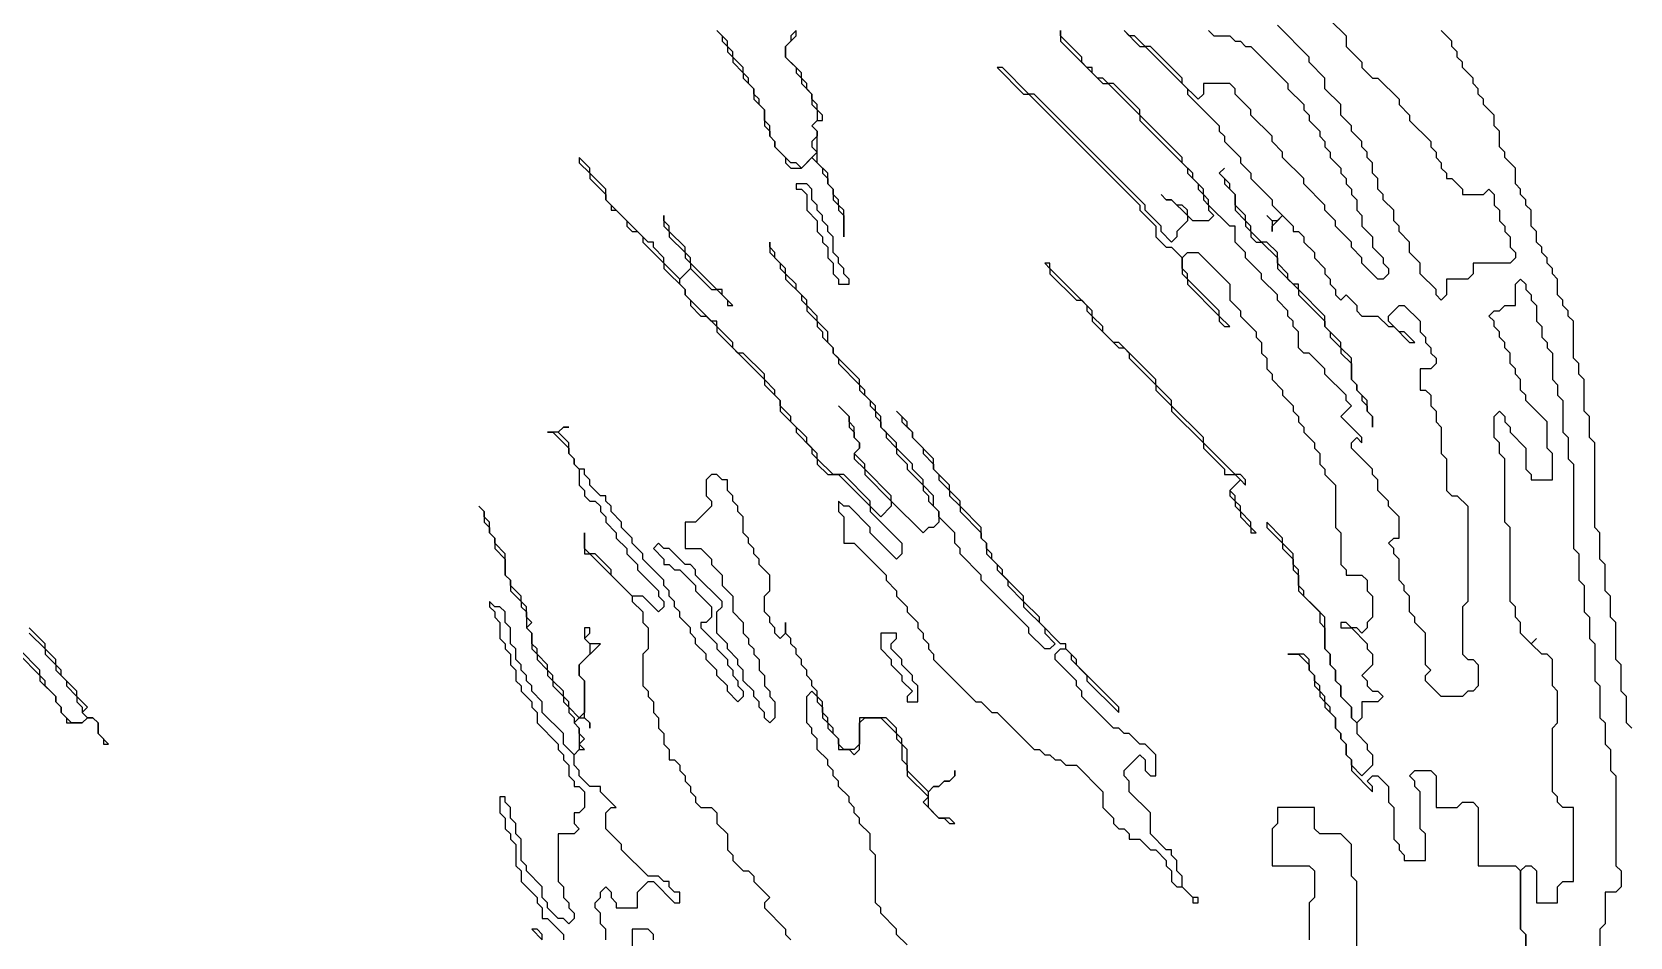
# Model space of a CAD drawing. Header units: metres. Extents: x 0 to 1000, y 0 to 1405.
# Drawn here: x 483.4 to 558.9, y 1160.4 to 1203.2 of the extents above; entities that cross this region are included whole.
import ezdxf

# ---------------------------------------------------------------- set-up
doc = ezdxf.new("R2010")
doc.units = ezdxf.units.M

msp = doc.modelspace()

# ---------------------------------------------------------------- linework, layer by layer
for points in [[(544.75, 1203.75), (545.5, 1203), (545.5, 1202.5), (546.25, 1201.75), (546.25, 1201.5), (546.75, 1201), (547, 1201), (548, 1200), (548, 1199.75), (548.5, 1199.25), (548.5, 1199), (549.5, 1198), (549.5, 1197.75), (549.75, 1197.5), (549.75, 1197.25), (550, 1197), (550, 1196.75), (550.25, 1196.5), (550.25, 1196.25), (550.5, 1196.25), (551, 1195.75), (551, 1195.5), (552, 1195.5), (552.25, 1195.75), (552.5, 1195.5), (552.5, 1195), (552.75, 1194.75), (552.75, 1194.25), (553, 1194), (553, 1193.75), (553.25, 1193.5), (553.25, 1193), (553.5, 1192.75), (553.5, 1192.5), (553.25, 1192.25), (551.5, 1192.25), (551.5, 1191.75), (551.25, 1191.5), (550.25, 1191.5), (550.25, 1190.75), (550, 1190.5), (549.75, 1190.75), (549.75, 1191), (549, 1191.75), (549, 1192.25), (548.5, 1192.75), (548.5, 1193.25), (548, 1193.75), (548, 1194), (547.75, 1194.25), (547.75, 1194.75), (547.25, 1195.25), (547.25, 1195.5), (547, 1195.75), (547, 1196.25), (546.75, 1196.5), (546.75, 1197), (546.5, 1197.25), (546.5, 1197.5), (546.25, 1197.75), (546.25, 1198), (545.75, 1198.5), (545.75, 1198.75), (545.25, 1199.25), (545.25, 1199.75), (544.5, 1200.5), (544.5, 1201), (543.75, 1201.75), (543.75, 1202), (542.25, 1203.5)], [(515.75, 1203.25), (516, 1203), (516, 1202.75), (516.25, 1202.5), (516.25, 1202.25), (516.5, 1202), (516.5, 1201.75), (517, 1201.25), (517, 1201), (517.5, 1200.5), (517.5, 1200), (518, 1199.5), (518, 1198.75), (518.25, 1198.5), (518.25, 1198.25), (518.5, 1198), (518.5, 1197.75), (519, 1197.25), (519, 1197), (519.25, 1196.75), (519.75, 1196.75), (520.25, 1197.25), (520.75, 1196.75), (520.75, 1196.5), (521, 1196.25), (521, 1196), (521.25, 1195.75), (521.25, 1195.25), (521.5, 1195), (521.5, 1194.75), (521.75, 1194.5), (521.75, 1193.5), (521.75, 1194.75), (521.5, 1195), (521.5, 1195.25), (521.25, 1195.5), (521.25, 1195.75), (521, 1196), (521, 1196.5), (520.5, 1197), (520.5, 1198.5), (520.25, 1198.75), (520.5, 1199), (520.75, 1199), (520.75, 1199.25), (520.5, 1199.5), (520.5, 1199.75), (520.25, 1200), (520.25, 1200.25), (520, 1200.5), (520, 1200.75), (519.75, 1201), (519.75, 1201.25), (519, 1202), (519, 1202.5), (519.5, 1203), (519.5, 1203.25), (519.25, 1203), (519.25, 1202.75), (519, 1202.5), (519, 1202), (519.5, 1201.5), (519.5, 1201.25), (519.75, 1201), (519.75, 1200.75), (520.25, 1200.25), (520.25, 1199.75), (520.5, 1199.5), (520.5, 1199), (520.25, 1198.75), (520.5, 1198.5), (520.5, 1198.25), (520.25, 1198), (520.25, 1197.75), (520.5, 1197.5), (519.75, 1196.75), (519.5, 1197), (519.25, 1197), (518.5, 1197.75), (518.5, 1198), (518.25, 1198.25), (518.25, 1198.75), (518, 1199), (518, 1199.5), (517.75, 1199.75), (517.75, 1200), (517.5, 1200.25), (517.5, 1200.5), (517.25, 1200.75), (517.25, 1201), (517, 1201.25), (517, 1201.5), (516.5, 1202), (516.5, 1202.25), (516.25, 1202.5), (516.25, 1202.75), (515.75, 1203.25)], [(532, 1203.25), (532, 1202.75), (534, 1200.75), (534.25, 1200.75), (535.75, 1199.25), (535.75, 1199), (538, 1196.75), (538, 1196.5), (538.5, 1196), (538.5, 1195.75), (538.75, 1195.5), (538.75, 1195.25), (539, 1195), (539, 1194.75), (539.25, 1194.5), (539, 1194.25), (538.25, 1194.25), (538, 1194.5), (538, 1194.75), (537.75, 1195), (537.5, 1195), (537.25, 1195.25), (537, 1195.25), (536.75, 1195.5), (537, 1195.25), (537.25, 1195.25), (538, 1194.5), (538, 1194.25), (537.5, 1193.75), (537.5, 1193.5), (537.25, 1193.25), (536.75, 1193.75), (536.75, 1194), (536, 1194.75), (536, 1195), (530.75, 1200.25), (530.5, 1200.25), (529.25, 1201.5), (529, 1201.5), (530.25, 1200.25), (530.5, 1200.25), (535.75, 1195), (535.75, 1194.75), (536.5, 1194), (536.5, 1193.5), (537, 1193), (537.25, 1193), (537.75, 1192.5), (537.75, 1191.75), (538, 1191.5), (538, 1191.25), (539.5, 1189.75), (539.5, 1189.5), (539.75, 1189.25), (540, 1189.25), (539.5, 1189.75), (539.5, 1190), (538, 1191.5), (538, 1191.75), (537.75, 1192), (537.75, 1192.5), (538, 1192.75), (538.5, 1192.75), (540, 1191.25), (540, 1190.5), (540.5, 1190), (540.5, 1189.75), (541.25, 1189), (541.25, 1188.75), (541.5, 1188.5), (541.5, 1188), (541.75, 1187.75), (541.75, 1187.25), (542, 1187), (542, 1186.75), (542.5, 1186.25), (542.5, 1186), (543, 1185.5), (543, 1185.25), (543.25, 1185), (543.25, 1184.75), (543.5, 1184.5), (543.5, 1184.25), (544, 1183.75), (544, 1183.5), (544.25, 1183.25), (544.25, 1182.75), (544.5, 1182.5), (544.5, 1182.25), (545, 1181.75), (545, 1179.75), (545.25, 1179.5), (545.25, 1178), (545.5, 1177.75), (545.5, 1177.5), (546.25, 1177.5), (546.5, 1177.25), (546.5, 1176.75), (546.75, 1176.5), (546.75, 1175.5), (546.5, 1175.25), (546.5, 1175), (546.25, 1174.75), (546, 1175), (545.75, 1175), (545.5, 1175.25), (545.25, 1175.25), (545.25, 1175), (545.75, 1175), (546.5, 1174.25), (546.5, 1174), (546.75, 1173.75), (546.75, 1173.25), (546.25, 1172.75), (546.5, 1172.5), (546.5, 1172.25), (546.75, 1172), (547, 1172), (547.25, 1171.75), (547, 1171.5), (546.25, 1171.5), (546.25, 1170.75), (546, 1170.5), (545.75, 1170.75), (545.75, 1171.25), (545.25, 1171.75), (545.25, 1172.25), (545, 1172.5), (545, 1173), (544.75, 1173.25), (544.75, 1173.75), (544.5, 1174), (544.5, 1175.5), (543.5, 1176.5), (543.5, 1176.75), (543.25, 1177), (543.25, 1177.75), (543, 1178), (543, 1178.5), (542.5, 1179), (542.5, 1179.25), (541.75, 1180), (541.75, 1179.75), (542.5, 1179), (542.5, 1178.75), (543, 1178.25), (543, 1177.75), (543.25, 1177.5), (543.25, 1176.75), (544.25, 1175.75), (544.25, 1175.25), (544.5, 1175), (544.5, 1174), (544.75, 1173.75), (544.75, 1173.25), (545, 1173), (545, 1172.5), (545.25, 1172.25), (545.25, 1171.75), (545.75, 1171.25), (545.75, 1170.75), (546, 1170.5), (546, 1170), (546.5, 1169.5), (546.5, 1169.25), (546.75, 1169), (546.75, 1168.5), (546.25, 1168), (545.75, 1168.5), (545.75, 1168.75), (545.5, 1169), (545.5, 1169.5), (545.25, 1169.75), (545.25, 1170), (545, 1170.25), (545, 1170.75), (544.75, 1171), (544.75, 1171.25), (544.5, 1171.5), (544.5, 1171.75), (544.25, 1172), (544.25, 1172.25), (544, 1172.5), (544, 1172.75), (543.75, 1173), (543.75, 1173.5), (543.5, 1173.75), (542.75, 1173.75), (543.25, 1173.75), (543.75, 1173.25), (543.75, 1173), (544, 1172.75), (544, 1172.25), (544.25, 1172), (544.25, 1171.75), (544.5, 1171.5), (544.5, 1171.25), (545, 1170.75), (545, 1170.25), (545.25, 1170), (545.25, 1169.75), (545.5, 1169.5), (545.5, 1169), (545.75, 1168.75), (545.75, 1168.25), (546.75, 1167.25), (546.75, 1167.5), (546.5, 1167.75), (546.75, 1168), (547, 1168), (547.5, 1167.5), (547.5, 1166.75), (547.75, 1166.5), (547.75, 1165), (548, 1164.75), (548, 1164.5), (548.25, 1164.25), (548.25, 1164), (549.25, 1164), (549.25, 1165.25), (549, 1165.5), (549, 1167.25), (548.75, 1167.5), (548.75, 1167.75), (548.5, 1168), (548.75, 1168.25), (549.5, 1168.25), (549.75, 1168), (549.75, 1166.5), (550.75, 1166.5), (551, 1166.75), (551.5, 1166.75), (551.75, 1166.5), (551.75, 1163.75), (553.5, 1163.75), (553.75, 1163.5), (553.75, 1160.75), (554, 1160.5), (554, 1159.75)], [(535, 1203.25), (535.75, 1202.5), (536, 1202.5), (538, 1200.5), (538, 1200.25), (539.5, 1198.75), (539.5, 1198.5), (539.75, 1198.25), (539.75, 1198), (540.5, 1197.25), (540.5, 1197), (541, 1196.5), (541, 1196.25), (542, 1195.25), (542, 1195), (542.5, 1194.5), (542.25, 1194.25), (542, 1194.25), (541.75, 1194.5), (542, 1194.25), (542, 1193.75), (542, 1194), (542.5, 1194.5), (543, 1194), (543, 1193.75), (543.25, 1193.75), (543.5, 1193.5), (543.5, 1193.25), (544, 1192.75), (544, 1192.5), (544.5, 1192), (544.5, 1191.75), (544.75, 1191.5), (544.75, 1191.25), (545, 1191), (545, 1190.75), (545.25, 1190.5), (545.5, 1190.75), (546, 1190.25), (546, 1190), (546.25, 1189.75), (547, 1189.75), (547.5, 1189.25), (547.75, 1189.25), (548.5, 1188.5), (548.75, 1188.5), (548.25, 1189), (548, 1189), (547.5, 1189.5), (547.5, 1189.75), (548, 1190.25), (548.25, 1190.25), (549, 1189.5), (549, 1189), (549.25, 1188.75), (549.25, 1188.5), (549.5, 1188.25), (549.5, 1188), (549.75, 1187.75), (549.75, 1187.5), (549.5, 1187.25), (549, 1187.25), (549, 1186.25), (549.25, 1186.25), (549.5, 1186), (549.5, 1185.5), (549.75, 1185.25), (549.75, 1184.75), (550, 1184.5), (550, 1183.25), (550.25, 1183), (550.25, 1181.5), (550.5, 1181.25), (550.75, 1181.25), (551.25, 1180.75), (551.25, 1176.25), (551, 1176), (551, 1173.75), (551.25, 1173.5), (551.5, 1173.5), (551.75, 1173.25), (551.75, 1172.25), (551.5, 1172), (551.25, 1172), (551, 1171.75), (550, 1171.75), (549.25, 1172.5), (549.25, 1172.75), (549.5, 1173), (549.25, 1173.25), (549.25, 1174.75), (548.75, 1175.25), (548.75, 1175.5), (548.5, 1175.75), (548.5, 1176.5), (548.25, 1176.75), (548.25, 1177), (548, 1177.25), (548, 1178.25), (547.75, 1178.5), (547.75, 1178.75), (547.5, 1179), (547.75, 1179.25), (548, 1179.25), (548, 1180.25), (547.5, 1180.75), (547.5, 1181), (547, 1181.5), (547, 1182), (546.75, 1182.25), (546.75, 1182.5), (545.75, 1183.5), (545.75, 1183.75), (546, 1184), (546.25, 1183.75), (546.25, 1184), (545.25, 1185), (545.75, 1185.5), (545.5, 1185.75), (545.5, 1186), (544.5, 1187), (544.5, 1187.25), (543.75, 1188), (543.5, 1188), (543.25, 1188.25), (543.25, 1189), (543, 1189.25), (543, 1189.5), (542.75, 1189.75), (542.75, 1190), (542.25, 1190.5), (542.25, 1190.75), (541.5, 1191.5), (541.5, 1191.75), (540.75, 1192.5), (540.75, 1192.75), (540.25, 1193.25), (540.25, 1194), (540, 1194), (539, 1195), (539, 1195.25), (538.75, 1195.5), (538.75, 1195.75), (538.25, 1196.25), (538.25, 1196.5), (537.75, 1197), (537.75, 1197.25), (535.75, 1199.25), (535.75, 1199.5), (534.5, 1200.75), (534.25, 1200.75), (534, 1201), (533.75, 1201), (533.5, 1201.25), (533.5, 1201.5), (533.25, 1201.5), (533, 1201.75), (533, 1202), (532, 1203), (532, 1203.25)], [(539, 1203.25), (539.25, 1203), (540, 1203), (540.25, 1202.75), (540.5, 1202.75), (540.75, 1202.5), (541, 1202.5), (542.75, 1200.75), (542.75, 1200.5), (543.5, 1199.75), (543.5, 1199.5), (543.75, 1199.25), (543.75, 1199), (544.25, 1198.5), (544.25, 1198.25), (544.5, 1198), (544.5, 1197.75), (544.75, 1197.5), (544.75, 1197.25), (545.25, 1196.75), (545.25, 1196.5), (545.5, 1196.25), (545.5, 1196), (545.75, 1195.75), (545.75, 1195.5), (546, 1195.25), (546, 1194.75), (546.25, 1194.5), (546.25, 1194), (546.75, 1193.5), (546.75, 1193), (547.25, 1192.5), (547.25, 1192.25), (547.5, 1192), (547.5, 1191.75), (547.25, 1191.5), (547, 1191.5), (546.25, 1192.25), (546.25, 1192.5), (545.75, 1193), (545.75, 1193.25), (545, 1194), (545, 1194.25), (544.5, 1194.75), (544.5, 1195), (543.5, 1196), (543.5, 1196.25), (542.5, 1197.25), (542.5, 1197.5), (542, 1198), (542, 1198.25), (541, 1199.25), (541, 1199.5), (540.25, 1200.25), (540.25, 1200.5), (540, 1200.75), (538.75, 1200.75), (538.75, 1200.25), (538.5, 1200), (537.75, 1200.75), (537.75, 1201), (536.25, 1202.5), (536, 1202.5), (535.5, 1203), (535.25, 1203), (535, 1203.25)], [(559, 1170.25), (558.75, 1170.5), (558.75, 1171.75), (558.5, 1172), (558.5, 1173.25), (558.25, 1173.5), (558.25, 1175.25), (558, 1175.5), (558, 1176.5), (557.75, 1176.75), (557.75, 1178), (557.5, 1178.25), (557.5, 1179.5), (557.25, 1179.75), (557.25, 1183.75), (557, 1184), (557, 1185), (556.75, 1185.25), (556.75, 1186.75), (556.5, 1187), (556.5, 1187.5), (556.25, 1187.75), (556.25, 1189.5), (556, 1189.75), (556, 1190), (555.75, 1190.25), (555.75, 1190.5), (555.5, 1190.75), (555.5, 1191.5), (555.25, 1191.75), (555.25, 1192), (555, 1192.25), (555, 1192.5), (554.75, 1192.75), (554.75, 1193), (554.5, 1193.25), (554.5, 1193.75), (554.25, 1194), (554.25, 1194.75), (554, 1195), (554, 1195.25), (553.75, 1195.5), (553.75, 1195.75), (553.5, 1196), (553.5, 1196.75), (553, 1197.25), (553, 1197.5), (552.75, 1197.75), (552.75, 1198.5), (552.5, 1198.75), (552.5, 1199.25), (552, 1199.75), (552, 1200), (551.75, 1200.25), (551.75, 1200.5), (551.5, 1200.75), (551.5, 1201), (551, 1201.5), (551, 1201.75), (550.75, 1202), (550.75, 1202.25), (550.5, 1202.5), (550.5, 1202.75), (550, 1203.25)], [(554, 1159.75), (554, 1160.5), (553.75, 1160.75), (553.75, 1163.5), (554, 1163.75), (554.25, 1163.75), (554.5, 1163.5), (554.5, 1162), (555.5, 1162), (555.5, 1162.75), (555.75, 1163), (556.25, 1163), (556.25, 1166.5), (555.75, 1166.5), (555.5, 1166.75), (555.5, 1167), (555.25, 1167.25), (555.25, 1170.25), (555.5, 1170.5), (555.5, 1172), (555.25, 1172.25), (555.25, 1173.5), (555, 1173.75), (554.75, 1173.75), (554.25, 1174.25), (554.5, 1174.5), (554.25, 1174.25), (553.75, 1174.75), (553.75, 1175.25), (553.5, 1175.5), (553.5, 1176), (553.25, 1176.25), (553.25, 1179.75), (553, 1180), (553, 1183), (552.75, 1183.25), (552.75, 1183.75), (552.5, 1184), (552.5, 1185), (552.75, 1185.25), (553, 1185), (553, 1184.75), (553.25, 1184.5), (553.25, 1184.25), (554, 1183.5), (554, 1182.5), (554.25, 1182.25), (554.25, 1182), (555.25, 1182), (555.25, 1183.25), (555, 1183.5), (555, 1184.75), (554, 1185.75), (554, 1186), (553.75, 1186.25), (553.75, 1186.75), (553.5, 1187), (553.5, 1187.25), (553.25, 1187.5), (553.25, 1188), (553, 1188.25), (553, 1188.5), (552.75, 1188.75), (552.75, 1189), (552.5, 1189.25), (552.5, 1189.5), (552.25, 1189.75), (552.5, 1190), (552.75, 1190), (553, 1190.25), (553.5, 1190.25), (553.5, 1191.25), (553.75, 1191.5), (554, 1191.25), (554, 1191), (554.25, 1190.75), (554.25, 1190.5), (554.5, 1190.25), (554.5, 1189.5), (554.75, 1189.25), (554.75, 1188.75), (555, 1188.5), (555, 1188.25), (555.25, 1188), (555.25, 1186.75), (555.5, 1186.5), (555.5, 1186), (555.75, 1185.75), (555.75, 1184.25), (556, 1184), (556, 1183), (556.25, 1182.75), (556.25, 1178.75), (556.5, 1178.5), (556.5, 1177.25), (556.75, 1177), (556.75, 1175.75), (557, 1175.5), (557, 1174.5), (557.25, 1174.25), (557.25, 1172.5), (557.5, 1172.25), (557.5, 1170.75), (557.75, 1170.5), (557.75, 1169.5), (558, 1169.25), (558, 1168.25), (558.25, 1168), (558.25, 1163.75), (558.5, 1163.5), (558.5, 1162.75), (558.25, 1162.5), (557.75, 1162.5), (557.75, 1161), (557.5, 1160.75), (557.5, 1159.75)], [(524.75, 1160), (524.25, 1160.5), (524.25, 1160.75), (523.5, 1161.5), (523.5, 1161.75), (523.25, 1162), (523.25, 1164.25), (523, 1164.5), (523, 1165.25), (522.5, 1165.75), (522.5, 1166), (522.25, 1166.25), (522.25, 1166.5), (522, 1166.75), (522, 1167), (521.5, 1167.5), (521.5, 1167.75), (521.25, 1168), (521.25, 1168.25), (521, 1168.5), (521, 1168.75), (520.5, 1169.25), (520.5, 1169.75), (520.25, 1170), (520.25, 1170.25), (520, 1170.5), (520, 1171.75), (520.25, 1172), (520.5, 1171.75), (520.5, 1171.5), (520.75, 1171.25), (520.75, 1170.75), (521, 1170.5), (521, 1170.25), (521.5, 1169.75), (521.5, 1169.25), (522, 1169.25), (522.25, 1169), (522.5, 1169.25), (522.5, 1170.5), (522.75, 1170.75), (523.5, 1170.75), (524.25, 1170), (524.25, 1169.75), (524.5, 1169.5), (524.5, 1168.75), (524.75, 1168.5), (524.75, 1168), (525.75, 1167), (525.5, 1166.75), (526.25, 1166), (526.5, 1166), (526.75, 1165.75), (527, 1165.75), (526.75, 1166), (526.25, 1166), (525.75, 1166.5), (525.75, 1167.25), (526, 1167.5), (526.25, 1167.5), (526.5, 1167.75), (526.75, 1167.75), (527, 1168), (527, 1168.25), (527, 1168), (526.75, 1167.75), (526.5, 1167.75), (526.25, 1167.5), (526, 1167.5), (525.75, 1167.25), (524.75, 1168.25), (524.75, 1169.25), (524.5, 1169.5), (524.5, 1169.75), (524.25, 1170), (524.25, 1170.25), (523.75, 1170.75), (522.5, 1170.75), (522.5, 1169.5), (522.25, 1169.25), (521.75, 1169.25), (521.5, 1169.5), (521.5, 1169.75), (521.25, 1170), (521.25, 1170.25), (521, 1170.5), (521, 1170.75), (520.75, 1171), (520.75, 1171.5), (520.5, 1171.75), (520.5, 1172), (520.25, 1172.25), (520.25, 1172.5), (520, 1172.75), (520, 1173), (519.75, 1173.25), (519.75, 1173.5), (519.5, 1173.75), (519.5, 1174), (519.25, 1174.25), (519.25, 1174.5), (519, 1174.75), (519, 1175.25), (519, 1174.75), (518.75, 1174.5), (518.5, 1174.75), (518.5, 1175), (518.25, 1175.25), (518.25, 1175.5), (518, 1175.75), (518, 1176.5), (518.25, 1176.75), (518.25, 1177.5), (517.75, 1178), (517.75, 1178.25), (517.5, 1178.5), (517.5, 1178.75), (517.25, 1179), (517.25, 1179.25), (517, 1179.5), (517, 1180.25), (516.75, 1180.5), (516.75, 1180.75), (516.5, 1181), (516.5, 1181.25), (516.25, 1181.5), (516.25, 1182), (516, 1182), (515.75, 1182.25), (515.5, 1182.25), (515.25, 1182), (515.25, 1181.25), (515.5, 1181), (515.5, 1180.75), (514.75, 1180), (514.25, 1180), (514.25, 1178.75), (515, 1178.75), (515.5, 1178.25), (515.5, 1178), (516, 1177.5), (516, 1177), (516.5, 1176.5), (516.5, 1175.75), (517, 1175.25), (517, 1174.75), (517.25, 1174.5), (517.25, 1174.25), (517.5, 1174), (517.5, 1173.75), (517.75, 1173.5), (517.75, 1173), (518, 1172.75), (518, 1172.25), (518.25, 1172), (518.25, 1171.75), (518.5, 1171.5), (518.5, 1170.75), (518.25, 1170.5), (518, 1170.75), (518, 1171), (517.75, 1171.25), (517.75, 1171.5), (517.5, 1171.75), (517.5, 1172), (517, 1172.5), (517, 1173), (516.75, 1173.25), (516.75, 1173.5), (516.25, 1174), (516.25, 1174.25), (515.75, 1174.75), (515.75, 1175.75), (516, 1176), (516, 1176.25), (514.75, 1177.5), (514.75, 1177.75), (514.5, 1178), (514.25, 1178), (513.5, 1178.75), (513.25, 1178.75), (513, 1179), (512.75, 1178.75), (513.25, 1178.25), (513.25, 1178), (513.5, 1178), (513.75, 1177.75), (514, 1177.75), (514.75, 1177), (514.75, 1176.75), (515.5, 1176), (515.5, 1175.5), (515.25, 1175.25), (515, 1175.25), (515, 1175), (515.75, 1174.25), (515.75, 1174), (516.25, 1173.5), (516.25, 1173.25), (516.5, 1173), (516.5, 1172.75), (516.75, 1172.5), (516.75, 1172.25), (517, 1172), (517, 1171.75), (516.75, 1171.5), (516.25, 1172), (516.25, 1172.25), (515.75, 1172.75), (515.75, 1173), (515.25, 1173.5), (515.25, 1173.75), (514.75, 1174.25), (514.75, 1174.5), (514.5, 1174.75), (514.5, 1175), (514, 1175.5), (514, 1175.75), (513.75, 1176), (513.75, 1176.25), (513.5, 1176.5), (513.5, 1176.75), (513.25, 1177), (513.25, 1177.25), (512.25, 1178.25), (512.25, 1178.5), (511.75, 1179), (511.75, 1179.25), (511.25, 1179.75), (511.25, 1180), (510.75, 1180.5), (510.75, 1180.75), (510.5, 1181), (510.5, 1181.25), (510.25, 1181.25), (509.75, 1181.75), (509.75, 1182), (509.5, 1182.25), (509.5, 1182.5), (509.25, 1182.5), (509, 1182.75), (509, 1183), (508.75, 1183.25), (508.75, 1183.75), (508.25, 1184.25), (508.5, 1184.5), (508.75, 1184.5), (508.5, 1184.5), (508.25, 1184.25), (507.75, 1184.25), (508, 1184.25), (508.75, 1183.5), (508.75, 1183.25), (509, 1183), (509, 1182.75), (509.25, 1182.5), (509.25, 1181.75), (509.5, 1181.5), (509.5, 1181.25), (509.75, 1181), (510, 1181), (510.25, 1180.75), (510.25, 1180.5), (510.5, 1180.25), (510.5, 1180), (511, 1179.5), (511, 1179.25), (511.5, 1178.75), (511.5, 1178.5), (512, 1178), (512, 1177.75), (513, 1176.75), (513, 1176.5), (513.25, 1176.25), (513.25, 1176), (513, 1175.75), (512.25, 1176.5), (511.75, 1176.5), (510.75, 1177.5), (510.75, 1177.75), (510, 1178.5), (509.75, 1178.5), (509.5, 1178.75), (509.5, 1179.5), (509.5, 1178.5), (509.75, 1178.5), (511.75, 1176.5), (511.75, 1176.25), (512.25, 1175.75), (512.25, 1175.25), (512.5, 1175), (512.5, 1174), (512.25, 1173.75), (512.25, 1172.25), (512.5, 1172), (512.5, 1171.75), (512.75, 1171.5), (512.75, 1171), (513, 1170.75), (513, 1170.25), (513.25, 1170), (513.25, 1169.5), (513.5, 1169.25), (513.5, 1168.75), (513.75, 1168.75), (514, 1168.5), (514, 1168.25), (514.25, 1168), (514.25, 1167.75), (514.5, 1167.5), (514.5, 1167.25), (514.75, 1167), (514.75, 1166.75), (515, 1166.5), (515.5, 1166.5), (515.75, 1166.25), (515.75, 1165.75), (516.25, 1165.25), (516.25, 1164.5), (516.5, 1164.25), (516.5, 1164), (517, 1163.5), (517.25, 1163.5), (517.5, 1163.25), (517.5, 1163), (518.25, 1162.25), (518, 1162), (518, 1161.75), (519, 1160.75), (519, 1160.5), (519.25, 1160.25)], [(510.5, 1160.25), (510.5, 1160.75), (510.25, 1161), (510.25, 1161.5), (510, 1161.75), (510, 1162), (510.25, 1162.25), (510.25, 1162.5), (510.5, 1162.75), (510.75, 1162.5), (510.75, 1162.25), (511, 1162), (511, 1161.75), (512, 1161.75), (512, 1162.5), (512.5, 1163), (512.75, 1163), (513.75, 1162), (514, 1162), (514, 1162.5), (513.75, 1162.5), (513.5, 1162.75), (513.5, 1163), (513.25, 1163), (513, 1163.25), (512.5, 1163.25), (511.25, 1164.5), (511.25, 1164.75), (510.5, 1165.5), (510.5, 1166.25), (510.75, 1166.5), (511, 1166.5), (510.25, 1167.25), (510.25, 1167.5), (509.75, 1167.5), (509.25, 1168), (509.25, 1168.25), (509, 1168.5), (509, 1169), (509.25, 1169.25), (509.5, 1169.25), (509.25, 1169.5), (509.5, 1169.75), (509.25, 1170), (509.25, 1170.25), (509, 1170.5), (509.25, 1170.75), (509.5, 1170.75), (509.75, 1170.5), (509.75, 1170.25), (509.75, 1170.5), (509.5, 1170.75), (509.5, 1172.5), (509.25, 1172.75), (509.25, 1173.25), (510.25, 1174.25), (509.75, 1174.25), (509.5, 1174.5), (509.75, 1174.75), (509.75, 1175), (509.5, 1175), (509.5, 1174.5), (509.75, 1174.25), (509.75, 1173.75), (509.25, 1173.25), (509.25, 1172.75), (509.5, 1172.5), (509.5, 1171), (509.25, 1170.75), (508.75, 1171.25), (508.75, 1171.5), (508.5, 1171.75), (508.5, 1172), (508, 1172.5), (508, 1172.75), (507.75, 1173), (507.75, 1173.25), (507.25, 1173.75), (507.25, 1174), (507, 1174.25), (507, 1174.75), (506.75, 1175), (507, 1175.25), (506.75, 1175.5), (506.75, 1176), (506.5, 1176.25), (506.5, 1176.5), (506, 1177), (506, 1177.25), (505.75, 1177.5), (505.75, 1178.5), (505.25, 1179), (505.25, 1179.25), (505, 1179.5), (505, 1180), (504.75, 1180.25), (504.75, 1180.5), (504.5, 1180.75), (504.75, 1180.5), (504.75, 1180), (505, 1179.75), (505, 1179.5), (505.25, 1179.25), (505.25, 1178.75), (505.75, 1178.25), (505.75, 1177.5), (506, 1177.25), (506, 1176.75), (506.5, 1176.25), (506.5, 1176), (506.75, 1175.75), (506.75, 1175), (507, 1174.75), (507, 1174), (507.25, 1173.75), (507.25, 1173.5), (507.75, 1173), (507.75, 1172.75), (508, 1172.5), (508, 1172.25), (508.5, 1171.75), (508.5, 1171.5), (508.75, 1171.25), (508.75, 1171), (509, 1170.75), (509, 1170.5), (509.25, 1170.25), (509.25, 1169.25), (509, 1169), (508.5, 1169.5), (508.5, 1170), (507.5, 1171), (507.5, 1171.5), (507, 1172), (507, 1172.25), (506.75, 1172.5), (506.75, 1172.75), (506.5, 1173), (506.5, 1173.25), (506.25, 1173.5), (506.25, 1174), (506, 1174.25), (506, 1175), (505.75, 1175.25), (505.75, 1175.75), (505.5, 1176), (505.25, 1176), (505, 1176.25), (505, 1176), (505.25, 1175.75), (505.25, 1175.5), (505.5, 1175.25), (505.5, 1174.5), (505.75, 1174.25), (505.75, 1174), (506, 1173.75), (506, 1173.25), (506.25, 1173), (506.25, 1172.5), (506.5, 1172.25), (506.5, 1172), (507, 1171.5), (507, 1171.25), (507.25, 1171), (507.25, 1170.5), (508.25, 1169.5), (508.25, 1169.25), (508.5, 1169), (508.5, 1168.75), (508.75, 1168.5), (508.75, 1168), (509, 1167.75), (509, 1167.5), (509.25, 1167.5), (509.5, 1167.25), (509.5, 1166.5), (509.25, 1166.25), (509, 1166.25), (509, 1165.75), (509.25, 1165.5), (509, 1165.25), (508.25, 1165.25), (508.25, 1163), (508.5, 1162.75), (508.5, 1162.25), (508.75, 1162), (508.75, 1161.75), (509, 1161.5), (509, 1161.25), (508.75, 1161), (508.5, 1161.25), (508.25, 1161.25), (507.75, 1161.75), (507.75, 1162), (507.5, 1162.25), (507.5, 1162.75), (506.75, 1163.5), (506.75, 1163.75), (506.5, 1164), (506.5, 1165), (506.25, 1165.25), (506.25, 1165.75), (506, 1166), (506, 1166.5), (505.75, 1166.75), (505.75, 1167), (505.5, 1167), (505.5, 1166.25), (505.75, 1166), (505.75, 1165.5), (506, 1165.25), (506, 1165), (506.25, 1164.75), (506.25, 1163.75), (506.5, 1163.5), (506.5, 1163), (507.25, 1162.25), (507.25, 1162), (507.5, 1161.75), (507.5, 1161.25), (507.75, 1161.25), (508.5, 1160.5), (508.5, 1160.25)], [(482.75, 1173.75), (483.75, 1172.75), (483.75, 1172.5), (484.5, 1171.75), (484.5, 1171.5), (484.75, 1171.25), (484.75, 1171), (485, 1170.75), (485, 1170.5), (485.75, 1170.5), (486, 1170.75), (486.25, 1170.75), (486.5, 1170.5), (486.5, 1170), (486.75, 1169.75), (486.75, 1169.5), (487, 1169.5), (486.5, 1170), (486.5, 1170.5), (486.25, 1170.75), (486, 1170.75), (485.75, 1171), (486, 1171.25), (485.5, 1171.75), (485.5, 1172), (484.75, 1172.75), (484.75, 1173), (484.5, 1173.25), (484.5, 1173.5), (484, 1174), (484, 1174.25), (483.25, 1175)], [(483.25, 1174.75), (484, 1174), (484, 1173.75), (484.5, 1173.25), (484.5, 1173), (485, 1172.5), (485, 1172.25), (485.5, 1171.75), (485.5, 1171.5), (485.75, 1171.25), (485.75, 1171), (486, 1170.75), (485.75, 1170.5), (485.25, 1170.5), (484.75, 1171), (484.75, 1171.25), (484.5, 1171.5), (484.5, 1171.75), (484, 1172.25), (484, 1172.5), (483.75, 1172.75), (483.75, 1173), (482.75, 1174)], [(546, 1159.75), (546, 1163), (545.75, 1163.25), (545.75, 1164.75), (545.25, 1165.25), (544.25, 1165.25), (544, 1165.5), (544, 1166.5), (542.25, 1166.5), (542.25, 1165.75), (542, 1165.5), (542, 1163.75), (543.75, 1163.75), (544, 1163.5), (544, 1162.25), (543.75, 1162), (543.75, 1160.25)], [(507.5, 1160.25), (507.5, 1160.5), (507.25, 1160.75), (507, 1160.75), (507.5, 1160.25)], [(512.75, 1160.25), (512.75, 1160.5), (512.5, 1160.75), (511.75, 1160.75), (511.75, 1158.75)]]:
    msp.add_lwpolyline(points)
for points in [[(509.25, 1197.25), (509.25, 1197), (509.75, 1196.5), (509.75, 1196.25), (510.5, 1195.5), (510.5, 1195.25), (510.75, 1195), (510.75, 1194.75), (511, 1194.75), (511.5, 1194.25), (511.5, 1194), (511.75, 1193.75), (512, 1193.75), (512.25, 1193.5), (512.25, 1193.25), (513.25, 1192.25), (513.25, 1192), (514.25, 1191), (514.25, 1190.75), (514.5, 1190.5), (514.5, 1190.25), (515, 1189.75), (515.25, 1189.75), (515.75, 1189.25), (515.75, 1189), (518, 1186.75), (518, 1186.5), (518.75, 1185.75), (518.75, 1185.25), (519.5, 1184.5), (519.5, 1184.25), (520.25, 1183.5), (520.25, 1183.25), (520.5, 1183), (520.5, 1182.75), (521, 1182.25), (521.5, 1182.25), (523, 1180.75), (523, 1180.5), (524.5, 1179), (524.5, 1178.5), (524.25, 1178.25), (523, 1179.5), (523, 1179.75), (522, 1180.75), (521.75, 1180.75), (521.5, 1181), (521.5, 1180.5), (521.75, 1180.25), (521.75, 1179), (522.25, 1179), (523.75, 1177.5), (523.75, 1177.25), (524.25, 1176.75), (524.25, 1176.5), (524.75, 1176), (524.75, 1175.75), (525.25, 1175.25), (525.25, 1175), (525.5, 1174.75), (525.5, 1174.5), (525.75, 1174.25), (525.75, 1174), (526, 1173.75), (526, 1173.5), (528, 1171.5), (528.25, 1171.5), (528.75, 1171), (529, 1171), (530.75, 1169.25), (531, 1169.25), (531.25, 1169), (531.5, 1169), (531.75, 1168.75), (532, 1168.75), (532.25, 1168.5), (532.75, 1168.5), (534, 1167.25), (534, 1166.5), (534.5, 1166), (534.5, 1165.75), (534.75, 1165.5), (535, 1165.5), (535.25, 1165.25), (535.25, 1165), (535.75, 1165), (536.25, 1164.5), (536.5, 1164.5), (537, 1164), (537, 1163.75), (537.25, 1163.5), (537.25, 1163), (537.5, 1162.75), (537.75, 1162.75), (538.25, 1162.25), (538.25, 1162), (538.5, 1162), (538.5, 1162.25), (538.25, 1162.25), (537.75, 1162.75), (537.75, 1163.25), (537.5, 1163.5), (537.5, 1164), (537.25, 1164.25), (537.25, 1164.5), (537, 1164.5), (536.25, 1165.25), (536.25, 1166.25), (535.25, 1167.25), (535.25, 1167.75), (535, 1168), (535, 1168.25), (535.75, 1169), (536, 1168.75), (536, 1168.25), (536.25, 1168), (536.5, 1168), (536.5, 1169), (536, 1169.5), (535.75, 1169.5), (535.25, 1170), (535, 1170), (534.75, 1170.25), (534.5, 1170.25), (533, 1171.75), (533, 1172), (532.75, 1172.25), (532.75, 1172.5), (531.75, 1173.5), (531.75, 1173.75), (532, 1174), (532.25, 1174), (532.5, 1173.75), (532.5, 1173.5), (533.25, 1172.75), (533.25, 1172.5), (534.75, 1171), (534.75, 1171.25), (532.75, 1173.25), (532.75, 1173.5), (532.25, 1174), (532.25, 1174.25), (532, 1174.25), (531, 1175.25), (531, 1175.5), (530.25, 1176.25), (530.25, 1176.5), (529.25, 1177.5), (529.25, 1177.75), (528.75, 1178.25), (528.75, 1178.5), (528.5, 1178.75), (528.5, 1179), (528.25, 1179.25), (528.25, 1179.75), (527.25, 1180.75), (527.25, 1181), (526.75, 1181.5), (526.75, 1181.75), (526, 1182.5), (526, 1183), (525, 1184), (525, 1184.25), (524.75, 1184.5), (524.75, 1184.75), (524.25, 1185.25), (524.5, 1185), (524.5, 1184.75), (525, 1184.25), (525, 1184), (525.5, 1183.5), (525.5, 1183.25), (526, 1182.75), (526, 1182.5), (526.25, 1182.25), (526.25, 1182), (526.75, 1181.5), (526.75, 1181.25), (527.25, 1180.75), (527.25, 1180.5), (528.25, 1179.5), (528.25, 1179.25), (528.5, 1179), (528.5, 1178.5), (529, 1178), (529, 1177.75), (529.5, 1177.25), (529.5, 1177), (530.25, 1176.25), (530.25, 1176), (531.25, 1175), (531.25, 1174.75), (531.75, 1174.25), (531.5, 1174), (531.25, 1174), (530.5, 1174.75), (530.5, 1175), (528.25, 1177.25), (528.25, 1177.5), (527.25, 1178.5), (527.25, 1178.75), (527, 1179), (527, 1179.5), (526.25, 1180.25), (526.25, 1180.5), (526, 1180.75), (526, 1181.25), (525.5, 1181.75), (525.5, 1182), (525, 1182.5), (525, 1182.75), (524.25, 1183.5), (524.25, 1183.75), (523.5, 1184.5), (523.5, 1185), (523.25, 1185.25), (523.25, 1185.5), (522.75, 1186), (522.75, 1186.25), (522.5, 1186.5), (522.5, 1186.75), (521.25, 1188), (521.25, 1188.25), (521, 1188.5), (521, 1189), (520.5, 1189.5), (520.5, 1189.75), (520, 1190.25), (520, 1190.5), (519.5, 1191), (519.5, 1191.25), (519, 1191.75), (519, 1192), (518.5, 1192.5), (518.5, 1192.75), (518.25, 1193), (518.25, 1193.25), (518.25, 1192.75), (518.75, 1192.25), (518.75, 1192), (519, 1191.75), (519, 1191.5), (519.75, 1190.75), (519.75, 1190.5), (520, 1190.25), (520, 1190), (520.5, 1189.5), (520.5, 1189.25), (520.75, 1189), (520.75, 1188.75), (521.25, 1188.25), (521.25, 1188), (521.5, 1187.75), (521.5, 1187.5), (522.5, 1186.5), (522.5, 1186.25), (523, 1185.75), (523, 1185.5), (523.25, 1185.25), (523.25, 1185), (523.5, 1184.75), (523.5, 1184.5), (523.75, 1184.25), (523.75, 1184), (524.25, 1183.5), (524.25, 1183.25), (524.75, 1182.75), (524.75, 1182.5), (525.5, 1181.75), (525.5, 1181.5), (525.75, 1181.25), (525.75, 1181), (526.25, 1180.5), (526.25, 1180), (526, 1179.75), (525.75, 1179.75), (525.5, 1179.5), (524, 1181), (524, 1181.25), (522.75, 1182.5), (522.75, 1182.75), (522.25, 1183.25), (522.5, 1183.5), (522.5, 1183.75), (522.25, 1184), (522.25, 1184.5), (522, 1184.75), (522, 1185), (521.5, 1185.5), (522, 1185), (522, 1184.5), (522.25, 1184.25), (522.25, 1184), (522.5, 1183.75), (522.5, 1183.5), (522.25, 1183.25), (522.25, 1183), (522.75, 1182.5), (522.75, 1182.25), (524, 1181), (524, 1180.75), (523.5, 1180.25), (523, 1180.75), (523, 1181), (521.75, 1182.25), (521.25, 1182.25), (520.5, 1183), (520.5, 1183.25), (520, 1183.75), (520, 1184), (519.25, 1184.75), (519.25, 1185), (518.75, 1185.5), (518.75, 1185.75), (518.5, 1186), (518.5, 1186.25), (518, 1186.75), (518, 1187), (517, 1188), (516.75, 1188), (516.5, 1188.25), (516.5, 1188.5), (515.75, 1189.25), (515.75, 1189.5), (515.5, 1189.5), (514.25, 1190.75), (514.25, 1191), (514, 1191.25), (514, 1191.5), (514.5, 1192), (515.5, 1191), (515.75, 1191), (516.25, 1190.5), (516.25, 1190.25), (516.5, 1190.25), (516, 1190.75), (516, 1191), (515.75, 1191), (514.5, 1192.25), (514.5, 1192.5), (514.25, 1192.75), (514.25, 1193), (513.5, 1193.75), (513.5, 1194), (513.25, 1194.25), (513.25, 1194.5), (513.25, 1194), (513.5, 1193.75), (513.5, 1193.5), (514.25, 1192.75), (514.25, 1192.5), (514.5, 1192.25), (514.5, 1192), (514, 1191.5), (513.25, 1192.25), (513.25, 1192.5), (512.75, 1193), (512.75, 1193.25), (512.5, 1193.25), (510.5, 1195.25), (510.5, 1195.75), (509.75, 1196.5), (509.75, 1196.75)], [(539.75, 1196.75), (539.5, 1196.5), (539.75, 1196.25), (539.75, 1196), (540.25, 1195.5), (540.25, 1194.75), (540.75, 1194.25), (540.75, 1194), (541, 1193.75), (541, 1193.5), (541.25, 1193.25), (541.5, 1193.25), (542.25, 1192.5), (542.25, 1192), (543.25, 1191), (543.25, 1190.75), (544.5, 1189.5), (544.5, 1189.25), (544.75, 1189), (544.75, 1188.75), (545.25, 1188.25), (545.25, 1188), (545.75, 1187.5), (545.75, 1186.75), (546, 1186.5), (546, 1186.25), (546.25, 1186), (546.25, 1185.75), (546.5, 1185.5), (546.5, 1185.25), (546.75, 1185), (546.75, 1184.5), (546.75, 1185), (546.5, 1185.25), (546.5, 1185.75), (546, 1186.25), (546, 1186.5), (545.75, 1186.75), (545.75, 1187.75), (545.25, 1188.25), (545.25, 1188.5), (544.5, 1189.25), (544.5, 1189.75), (543.25, 1191), (543.25, 1191.25), (543, 1191.25), (542.75, 1191.5), (542.75, 1191.75), (542.25, 1192.25), (542.25, 1192.75), (541.75, 1193.25), (541.5, 1193.25), (541, 1193.75), (541, 1194), (540.75, 1194.25), (540.75, 1194.5), (540.25, 1195), (540.25, 1195.5), (540, 1195.75), (540, 1196), (539.5, 1196.5)], [(519.5, 1196), (519.5, 1195.75), (519.75, 1195.75), (520, 1195.5), (520, 1194.75), (520.5, 1194.25), (520.5, 1193.75), (520.75, 1193.5), (520.75, 1193.25), (521, 1193), (521, 1192.5), (521.25, 1192.25), (521.25, 1191.75), (521.5, 1191.5), (521.5, 1191.25), (522, 1191.25), (522, 1191.5), (521.75, 1191.75), (521.75, 1192), (521.5, 1192.25), (521.5, 1192.5), (521.25, 1192.75), (521.25, 1193.5), (521, 1193.75), (521, 1194), (520.75, 1194.25), (520.75, 1194.5), (520.5, 1194.75), (520.5, 1195), (520.25, 1195.25), (520.25, 1195.75), (520, 1196)], [(531.25, 1192.25), (531.5, 1192), (531.5, 1191.75), (532.75, 1190.5), (533, 1190.5), (533.25, 1190.25), (533.25, 1190), (533.5, 1189.75), (533.5, 1189.5), (534.75, 1188.25), (535, 1188.25), (535.25, 1188), (535.25, 1187.75), (536.5, 1186.5), (536.5, 1186.25), (537.25, 1185.5), (537.25, 1185.25), (538.75, 1183.75), (538.75, 1183.5), (539.75, 1182.5), (539.75, 1182.25), (540.25, 1182.25), (540.5, 1182), (540, 1181.5), (540, 1181.25), (540.25, 1181), (540.25, 1180.75), (540.5, 1180.5), (540.5, 1180.25), (541, 1179.75), (541, 1179.5), (541.25, 1179.5), (541, 1179.75), (541, 1180), (540.5, 1180.5), (540.5, 1180.75), (540.25, 1181), (540.25, 1181.25), (540, 1181.5), (540.5, 1182), (540.75, 1181.75), (540.75, 1182), (540.5, 1182.25), (540.25, 1182.25), (538.75, 1183.75), (538.75, 1184), (537.25, 1185.5), (537.25, 1185.75), (536.5, 1186.5), (536.5, 1186.75), (534.75, 1188.5), (534.5, 1188.5), (534, 1189), (534, 1189.25), (533.5, 1189.75), (533.5, 1190), (531.5, 1192), (531.5, 1192.25)], [(523.5, 1174.75), (523.5, 1174), (524, 1173.5), (524, 1173.25), (524.5, 1172.75), (524.5, 1172.5), (525, 1172), (524.75, 1171.75), (524.75, 1171.5), (525.25, 1171.5), (525.25, 1172.25), (525, 1172.5), (525, 1172.75), (524.5, 1173.25), (524.5, 1173.5), (524, 1174), (524, 1174.25), (524.25, 1174.5), (524.25, 1174.75)]]:
    msp.add_lwpolyline(points, close=True)

doc.saveas('drawing.dxf')
